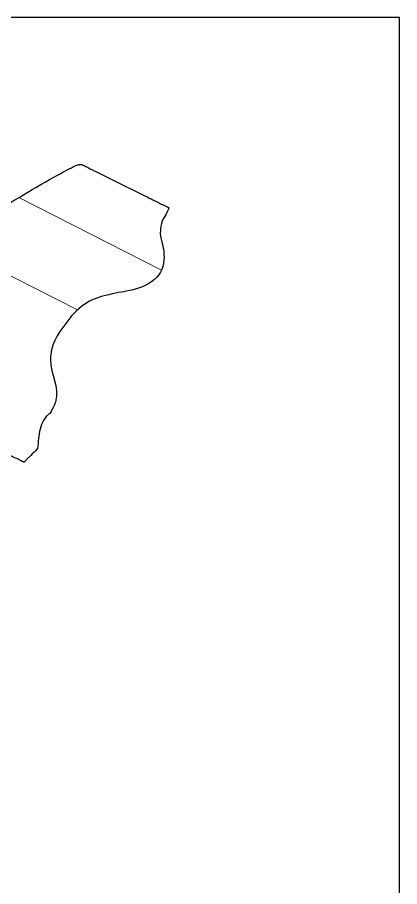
# Model space of a CAD drawing. Extents: x 0 to 563, y 0 to 205.
# Drawn here: x 260.1 to 320, y 69.1 to 205.2 of the extents above; entities that cross this region are included whole.
import ezdxf

# ---------------------------------------------------------------- set-up
doc = ezdxf.new("R2010")
doc.units = 0
doc.header["$LTSCALE"] = 0.3
doc.header["$MEASUREMENT"] = 0
doc.layers.add('1', color=1, linetype='CONTINUOUS')
doc.layers.add('TB Border', color=9, linetype='CONTINUOUS')

msp = doc.modelspace()

# ---------------------------------------------------------------- linework, layer by layer
at = {"layer": '1', "color": 41, "lineweight": 25}
for points in [[(269.6, 182.13), (269.65, 182.13), (269.7, 182.16), (269.75, 182.16), (269.83, 182.18), (270.01, 182.18), (270.09, 182.15), (270.19, 182.15), (270.27, 182.12), (270.37, 182.07), (270.47, 182.04)], [(270.75, 181.88), (270.78, 181.88), (270.83, 181.85), (270.85, 181.83)], [(271.72, 181.4), (271.79, 181.38), (272, 181.27), (272.07, 181.22), (272.17, 181.16), (272.3, 181.14)], [(265.85, 180.17), (266.39, 180.47), (266.91, 180.77)], [(282.9, 175.85), (283.01, 175.82), (283.08, 175.77), (283.16, 175.74), (283.23, 175.69), (283.29, 175.66), (283.36, 175.64), (283.41, 175.61), (283.49, 175.56), (283.54, 175.53), (283.59, 175.53), (283.64, 175.5), (283.67, 175.48), (283.72, 175.45), (283.74, 175.45), (283.77, 175.42), (283.79, 175.4), (283.85, 175.4), (283.87, 175.37), (283.84, 175.27), (283.82, 175.14), (283.76, 175.04)], [(282.53, 172.04), (282.53, 171.83)], [(283.08, 168.1), (283.08, 167.97), (283.1, 167.85), (283.1, 167.72)], [(278.08, 162.5), (277.67, 162.4), (277.23, 162.33), (276.82, 162.24), (275.97, 162.1), (275.56, 162)], [(268.57, 158.38), (268.39, 158.15), (268.18, 157.9)], [(265.37, 152.33), (265.34, 152.15), (265.33, 151.61)], [(266.09, 144.96), (266.03, 144.83), (265.98, 144.68), (265.92, 144.55), (265.87, 144.4)], [(265.5, 143.63), (265.42, 143.48), (265.21, 143.18), (265.13, 143.1), (265.05, 143.05), (264.97, 143), (264.92, 142.92), (264.77, 142.8), (264.66, 142.67), (264.53, 142.52), (264.43, 142.39)], [(263.48, 139.62), (263.42, 139.23), (263.39, 138.85), (263.36, 138.44), (263.29, 137.64), (263.27, 137.64), (263.24, 137.62), (263.24, 137.59), (263.21, 137.59), (263.19, 137.57)], [(262.22, 136.59), (262.04, 136.38), (261.94, 136.28), (261.83, 136.21)], [(261.44, 135.78), (261.39, 135.75), (261.34, 135.7), (261.31, 135.65), (261.28, 135.63), (261.26, 135.63), (261.23, 135.6), (261.23, 135.58), (261.2, 135.55), (261.18, 135.55), (261.18, 135.53), (261.15, 135.53), (261.13, 135.55), (261.1, 135.55), (261.08, 135.58), (261.03, 135.61), (260.97, 135.61), (260.92, 135.63), (260.87, 135.69), (260.8, 135.71), (260.72, 135.74), (260.62, 135.79), (260.54, 135.85), (260.44, 135.9), (260.34, 135.93), (260.24, 136)]]:
    msp.add_lwpolyline(points, dxfattribs=at)
msp.add_lwpolyline([(274.84, 179.86), (275.15, 179.7), (275.43, 179.57, 0.001787), (280.54, 177.04), (280.79, 176.91), (281.07, 176.78), (281.33, 176.65), (281.56, 176.51)], format="xyb", dxfattribs=at)
at = {"layer": '1', "color": 41, "lineweight": 13}
for points in [[(260.38, 177.01), (282.7, 165.62)], [(240.01, 174.38), (269.57, 159.39)]]:
    msp.add_lwpolyline(points, dxfattribs=at)
at = {"layer": '1', "color": 41, "lineweight": 25}
for points in [[(266.91, 180.77), (267.78, 181.22), (268.7, 181.77), (269.6, 182.13)], [(270.47, 182.04), (270.57, 181.99), (270.67, 181.94), (270.75, 181.88)], [(270.85, 181.83), (271.09, 181.74), (271.46, 181.52), (271.72, 181.4)], [(272.3, 181.14), (273.1, 180.68), (274.02, 180.29), (274.84, 179.86)], [(254.99, 173.77), (258.6, 175.92), (262.17, 178.14), (265.85, 180.17)], [(281.56, 176.51), (282.02, 176.33), (282.46, 176.07), (282.9, 175.85)], [(283.76, 175.04), (283.24, 173.9), (282.61, 173.4), (282.53, 172.04)], [(282.53, 171.83), (282.41, 170.63), (283.05, 169.48), (283.08, 168.1)], [(283.1, 167.72), (283.22, 164.7), (280.78, 163.09), (278.08, 162.5)], [(275.56, 162), (272.42, 161.39), (270.8, 160.84), (268.57, 158.38)], [(268.18, 157.9), (266.93, 156.26), (265.48, 154.47), (265.37, 152.33)], [(265.33, 151.61), (265.3, 149.14), (266.76, 147.48), (266.09, 144.96)], [(265.87, 144.4), (265.8, 144.16), (265.61, 143.87), (265.5, 143.63)], [(264.43, 142.39), (263.84, 141.6), (263.6, 140.58), (263.48, 139.62)], [(263.19, 137.57), (262.88, 137.23), (262.54, 136.92), (262.22, 136.59)], [(260.24, 136), (259.75, 136.22), (259.08, 136.54), (258.64, 136.8)], [(261.83, 136.21), (261.71, 136.05), (261.54, 135.95), (261.44, 135.78)]]:
    msp.add_open_spline(points, degree=3, dxfattribs=at)
at = {"layer": 'TB Border'}
msp.add_lwpolyline([(320, 0), (320, 205.2), (0, 205.2), (0, 0)], close=True, dxfattribs=at)

doc.saveas('drawing.dxf')
